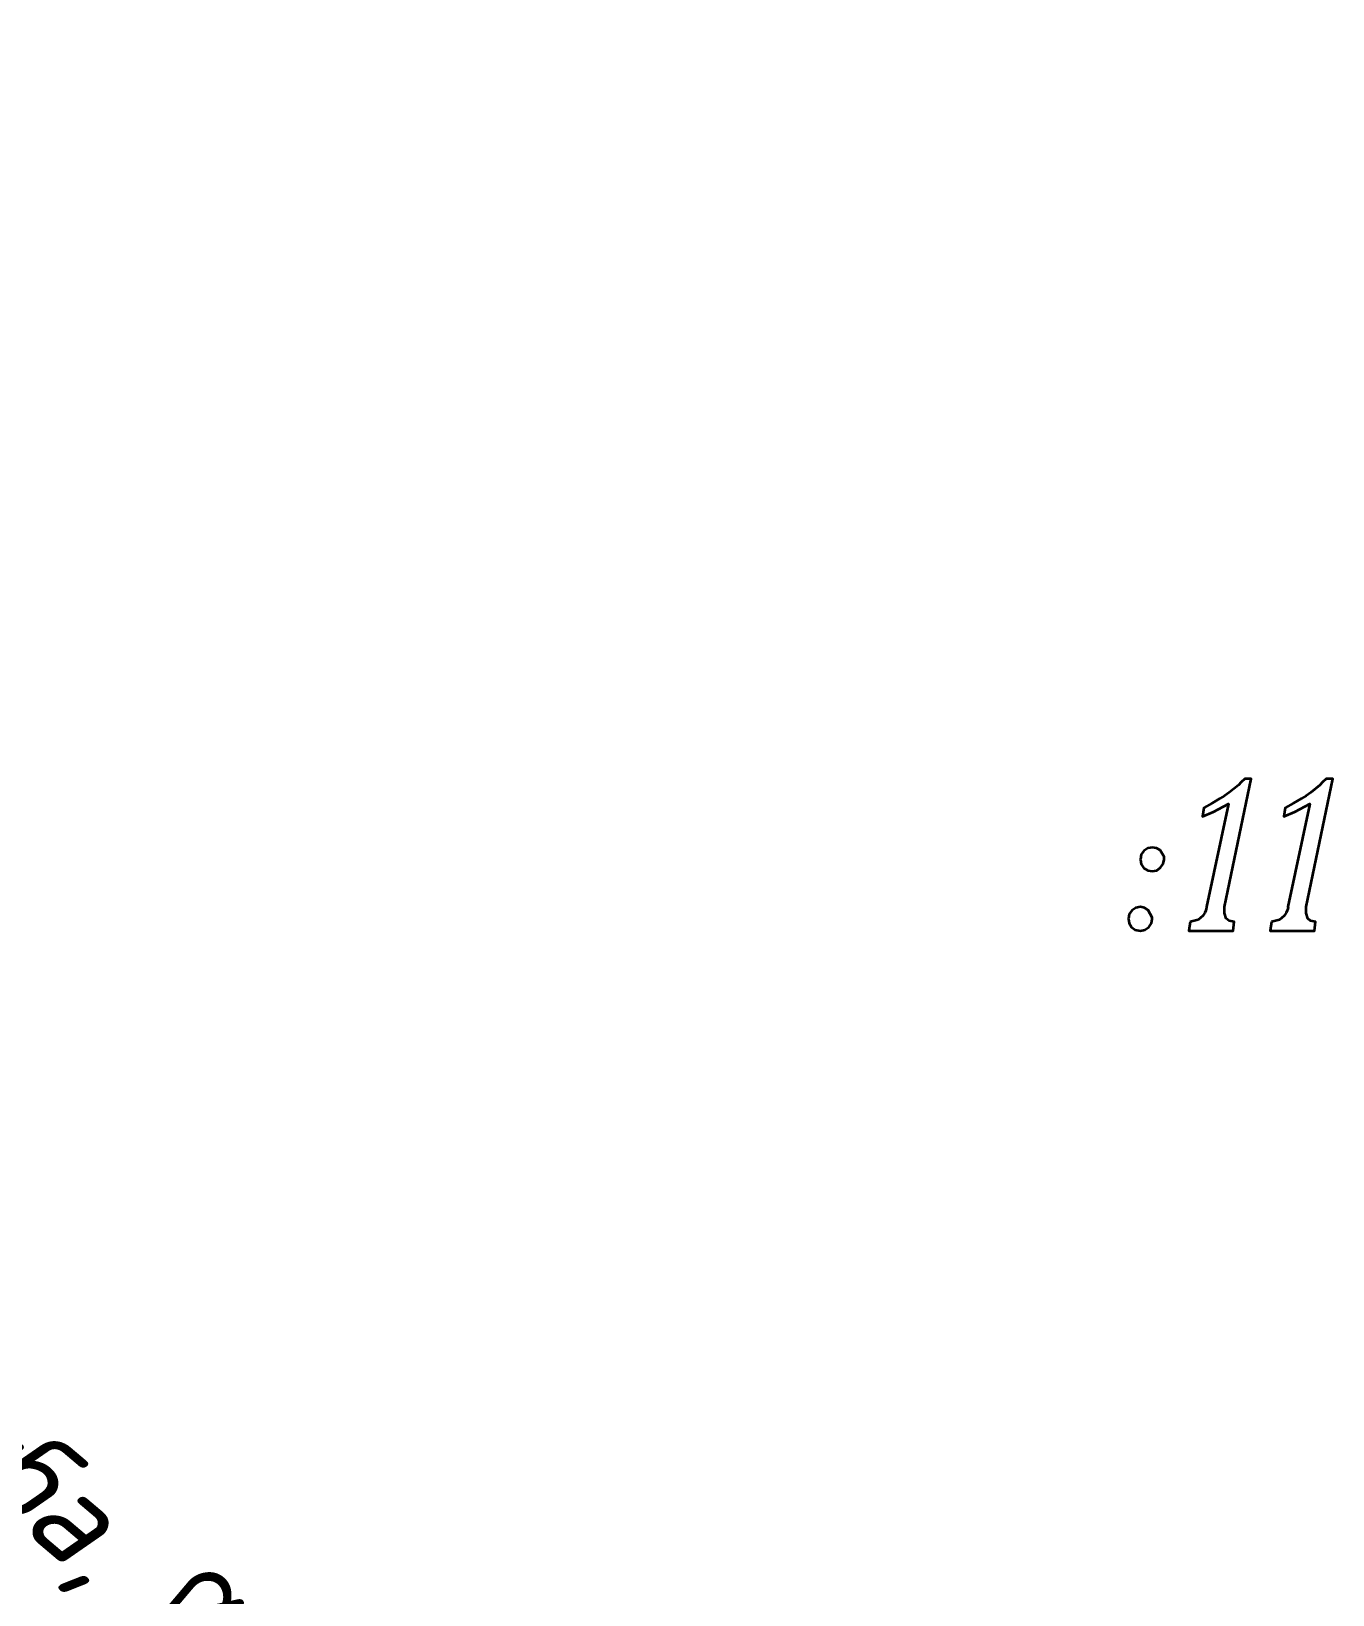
# Model space of a CAD drawing. Header units: millimetres. Extents: x -698 to 8131, y -704 to 4503.
# Drawn here: x 7765.1 to 7820.7, y 249.8 to 316.7 of the extents above; entities that cross this region are included whole.
import ezdxf
from ezdxf import colors
from ezdxf.entities.mleader import LeaderData, LeaderLine
from ezdxf.math import Vec2, Vec3

# ---------------------------------------------------------------- set-up
doc = ezdxf.new("R2010")
doc.units = ezdxf.units.MM
doc.layers.add('10', color=1, linetype='Continuous', lineweight=35)
doc.layers.add('Выноски', color=250, linetype='Continuous')
doc.styles.add('ГОСТ', font='isocpeui.ttf', dxfattribs={"height": 4})

msp = doc.modelspace()

# ---------------------------------------------------------------- linework, layer by layer
at = {"layer": '10'}
for points in [[(7814.643, 278.614), (7814.583, 278.234), (7816.473, 278.234), (7816.523, 278.614), (7816.303, 278.664), (7816.183, 278.754), (7816.113, 278.984), (7816.113, 279.034), (7816.113, 279.064), (7816.113, 279.094), (7816.113, 279.144), (7816.113, 279.164), (7816.113, 279.204), (7816.113, 279.254), (7817.253, 284.724), (7816.973, 284.724), (7816.823, 284.584), (7816.703, 284.454), (7816.313, 284.144), (7816.113, 284.004), (7815.913, 283.884), (7815.583, 283.684), (7815.223, 283.494), (7815.163, 283.124), (7815.633, 283.314), (7816.273, 283.654), (7815.333, 279.254), (7815.343, 279.224), (7815.323, 279.164), (7815.303, 279.094), (7815.263, 278.994), (7815.183, 278.864), (7814.983, 278.704)], [(7818.123, 278.614), (7818.063, 278.234), (7819.953, 278.234), (7820.003, 278.614), (7819.783, 278.664), (7819.663, 278.754), (7819.593, 278.984), (7819.593, 279.034), (7819.593, 279.064), (7819.593, 279.094), (7819.593, 279.144), (7819.593, 279.164), (7819.593, 279.204), (7819.593, 279.254), (7820.733, 284.724), (7820.453, 284.724), (7820.303, 284.584), (7820.183, 284.454), (7819.793, 284.144), (7819.593, 284.004), (7819.393, 283.884), (7819.063, 283.684), (7818.703, 283.494), (7818.643, 283.124), (7819.113, 283.314), (7819.753, 283.654), (7818.813, 279.254), (7818.823, 279.224), (7818.813, 279.164), (7818.783, 279.094), (7818.743, 278.994), (7818.663, 278.864), (7818.463, 278.704)], [(7812.653, 281.654), (7812.543, 281.494), (7812.513, 281.284), (7812.543, 281.074), (7812.663, 280.914), (7812.833, 280.814), (7813.013, 280.784), (7813.213, 280.814), (7813.373, 280.934), (7813.493, 281.094), (7813.523, 281.284), (7813.523, 281.334), (7813.523, 281.394), (7813.353, 281.674), (7813.203, 281.764), (7813.023, 281.794), (7812.833, 281.764)], [(7812.153, 279.104), (7812.033, 278.944), (7812.003, 278.744), (7812.033, 278.554), (7812.133, 278.384), (7812.293, 278.274), (7812.513, 278.234), (7812.703, 278.274), (7812.873, 278.384), (7812.983, 278.554), (7813.013, 278.744), (7813.013, 278.774), (7813.013, 278.804), (7812.843, 279.114), (7812.683, 279.214), (7812.513, 279.254), (7812.323, 279.214)]]:
    msp.add_lwpolyline(points, close=True, dxfattribs=at)

# ---------------------------------------------------------------- leaders
at = {"layer": 'Выноски', "linetype": 'Continuous'}
ml = msp.add_multileader_mtext('Standard', dxfattribs=at)
ml.set_content('Ж/б труба, {\\Fgost|c204;%%C} 0,75 м, L-12,39 м', color=256, style='ГОСТ')
ml.set_leader_properties()
ml.build(insert=Vec2(0, 0))
ml.multileader.update_dxf_attribs({"text_left_attachment_type": 5, "text_right_attachment_type": 5, "dogleg_length": 0, "arrow_head_size": 0.18})
ctx = ml.context
ctx.base_point, ctx.arrow_head_size, ctx.landing_gap_size, ctx.plane_origin, ctx.plane_x_axis, ctx.plane_y_axis = Vec3(7745.733, 266.462), 0.18, 0, Vec3(7782.075, 167.512), Vec3(0.763409, -0.645915), Vec3(0.645915, 0.763409)
ctx.left_attachment, ctx.right_attachment = 5, 5
notes = []
notes.append((ctx, [(1, (1, 1, 0), (7745.733, 266.462), (0.99329, -0.11565), 0, [(0, [(7707.812, 253.713)], 0, [])])]))
ctx.mtext.insert, ctx.mtext.text_direction, ctx.mtext.rotation, ctx.mtext.flow_direction = Vec3(7749.408, 270.806), Vec3(0.763409, -0.645915), 5.580963, 5
for ctx, leaders in notes:
    for number, flags, end, landing, length, lines in leaders:
        leader = LeaderData()
        leader.index, (leader.has_last_leader_line, leader.has_dogleg_vector, leader.attachment_direction) = number, flags
        leader.last_leader_point, leader.dogleg_vector, leader.dogleg_length = Vec3(end), Vec3(landing), length
        for number, points, colour, breaks in lines:
            line = LeaderLine()
            line.index, line.vertices, line.color, line.breaks = number, Vec3.list(points), colors.encode_raw_color(colour), breaks
            leader.lines.append(line)
        ctx.leaders.append(leader)

doc.saveas('drawing.dxf')
